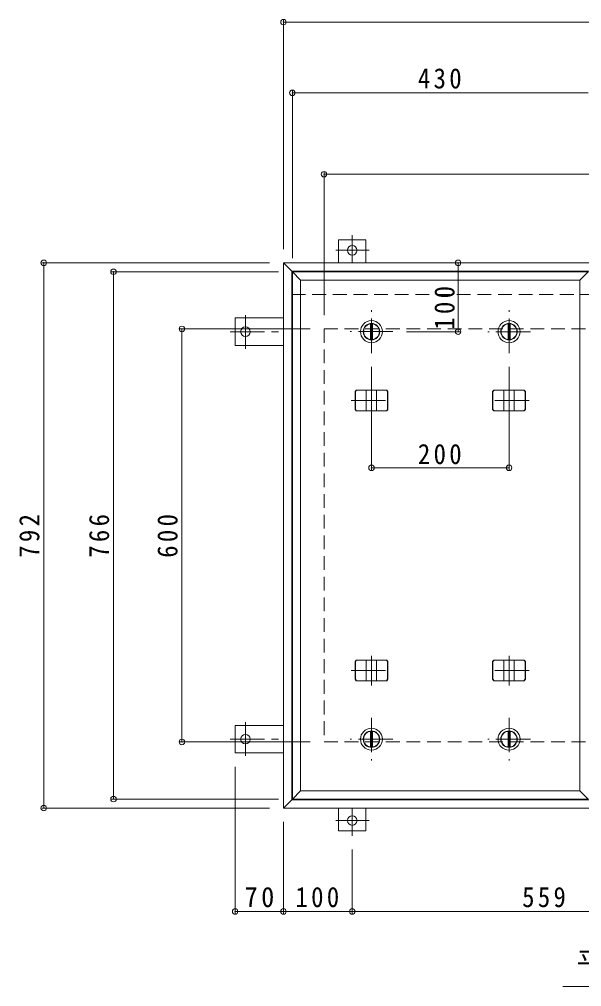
# Model space of a CAD drawing. Units: millimetres on the paper, enlarged 2 times, with parts at other scales. Extents: x -527 to 546, y -392 to 378.
# Drawn here: x -384.6 to -221.2, y 87 to 368 of the extents above; entities that cross this region are included whole.
import ezdxf
from ezdxf.enums import TextEntityAlignment as Align

# ---------------------------------------------------------------- set-up
doc = ezdxf.new("R2010")
doc.units = ezdxf.units.MM
doc.header["$LTSCALE"] = 2
doc.header["$PDMODE"] = 32
doc.header["$PDSIZE"] = 1.6
doc.linetypes.add('CHAIN1', pattern=[8, 5, -1, 1, -1])
doc.linetypes.add('DASHED2', pattern=[3, 2, -1])
for name, color, linetype, lineweight in [('0-1_躯体', 2, 'Continuous', 9), ('0-2_仕上', 3, 'Continuous', 9), ('0-3_建具', 4, 'Continuous', 9), ('0-4_その他', 7, 'Continuous', 9), ('0-E', 3, 'CHAIN1', 9), ('0-F', 7, 'Continuous', 9)]:
    doc.layers.add(name, color=color, linetype=linetype, lineweight=lineweight)
doc.styles.add('ＭＳ ゴシック', font='')
doc.styles.get('ＭＳ ゴシック').set_extended_font_data('MS Gothic')

msp = doc.modelspace()

# ---------------------------------------------------------------- linework, layer by layer
at = {"layer": '0-1_躯体', "color": 3}
for p, q in [((-291.861, 303.938), (-283.861, 303.938)), ((-291.861, 297.298), (-291.861, 303.938)), ((-283.861, 297.298), (-283.861, 303.938)), ((-321.901, 281.298), (-321.901, 273.298)), ((-307.861, 281.298), (-321.901, 281.298)), ((-307.861, 273.298), (-321.901, 273.298)), ((-321.901, 154.898), (-321.901, 162.898)), ((-307.861, 162.898), (-321.901, 162.898)), ((-307.861, 154.898), (-321.901, 154.898)), ((-291.861, 138.898), (-291.861, 132.259)), ((-283.861, 138.898), (-283.861, 132.259)), ((-291.861, 132.259), (-283.861, 132.259))]:
    msp.add_line(p, q, dxfattribs=at)
at = {"layer": '0-1_躯体', "linetype": 'DASHED2'}
for p, q in [((-305.461, 288.098), (-46.661, 288.098)), ((-296.061, 278.098), (-56.061, 278.098)), ((-296.061, 278.098), (-296.061, 158.098)), ((-296.061, 158.098), (-56.061, 158.098))]:
    msp.add_line(p, q, dxfattribs=at)
at = {"layer": '0-1_躯体', "linetype": 'CHAIN1'}
for p, q in [((-282.261, 271.099), (-282.261, 283.499)), ((-242.261, 271.099), (-242.261, 283.499)), ((-276.061, 277.299), (-288.461, 277.299)), ((-236.061, 277.298), (-248.461, 277.298)), ((-282.261, 165.098), (-282.261, 152.698)), ((-242.261, 165.098), (-242.261, 152.698)), ((-276.061, 158.898), (-288.461, 158.898)), ((-236.061, 158.898), (-248.461, 158.898))]:
    msp.add_line(p, q, dxfattribs=at)
at = {"layer": '0-1_躯体'}
for p, q in [((-282.561, 279.579), (-282.561, 275.018)), ((-281.961, 279.579), (-281.961, 275.018)), ((-242.561, 279.579), (-242.561, 275.018)), ((-241.961, 279.579), (-241.961, 275.018)), ((-282.561, 156.618), (-282.561, 161.179)), ((-281.961, 156.618), (-281.961, 161.179)), ((-242.561, 156.618), (-242.561, 161.179)), ((-241.961, 156.618), (-241.961, 161.179))]:
    msp.add_line(p, q, dxfattribs=at)
for centre, radius in [((-282.261, 277.299), 3.2), ((-282.261, 277.299), 2.4), ((-282.261, 277.299), 2.3), ((-242.261, 277.299), 3.2), ((-242.261, 277.299), 2.4), ((-242.261, 277.299), 2.3), ((-282.261, 158.898), 3.2), ((-282.261, 158.898), 2.4), ((-282.261, 158.898), 2.3), ((-242.261, 158.898), 3.2), ((-242.261, 158.898), 2.4), ((-242.261, 158.898), 2.3)]:
    msp.add_circle(centre, radius, dxfattribs=at)
at = {"layer": '0-2_仕上'}
for p, q in [((-302.861, 292.298), (-305.261, 294.698)), ((-305.261, 294.698), (-305.261, 141.498)), ((-302.861, 292.298), (-221.661, 292.298)), ((-302.861, 143.898), (-302.861, 292.298)), ((-221.661, 292.298), (-221.661, 143.898)), ((-302.861, 143.898), (-305.261, 141.498)), ((-302.861, 143.898), (-221.661, 143.898))]:
    msp.add_line(p, q, dxfattribs=at)
for points in [[(-221.661, 292.298), (-219.261, 294.698), (-305.261, 294.698)], [(-221.661, 143.898), (-219.261, 141.498), (-305.261, 141.498)]]:
    msp.add_lwpolyline(points, dxfattribs=at)
at = {"layer": '0-3_建具'}
for p, q in [((-305.461, 294.898), (-307.861, 297.298)), ((-44.261, 297.298), (-307.861, 297.298)), ((-307.861, 297.298), (-307.861, 138.898)), ((-46.661, 294.898), (-305.461, 294.898)), ((-305.461, 141.298), (-305.461, 294.898)), ((-287.028, 259.899), (-286.682, 260.299)), ((-287.028, 254.699), (-287.028, 259.899)), ((-286.948, 259.899), (-287.028, 259.899)), ((-286.948, 259.899), (-286.602, 260.299)), ((-286.948, 254.699), (-286.948, 259.899)), ((-277.841, 260.299), (-286.682, 260.299)), ((-283.761, 254.299), (-283.761, 260.299)), ((-280.761, 254.299), (-280.761, 260.299)), ((-277.574, 259.899), (-277.921, 260.299)), ((-277.494, 259.899), (-277.841, 260.299)), ((-277.574, 254.699), (-277.574, 259.899)), ((-277.574, 259.899), (-277.494, 259.899)), ((-277.494, 254.699), (-277.494, 259.899)), ((-247.028, 259.899), (-246.682, 260.299)), ((-247.028, 254.699), (-247.028, 259.899)), ((-246.948, 259.899), (-247.028, 259.899)), ((-246.948, 259.899), (-246.602, 260.299)), ((-246.948, 254.699), (-246.948, 259.899)), ((-237.841, 260.299), (-246.682, 260.299)), ((-243.761, 254.299), (-243.761, 260.299)), ((-240.761, 254.299), (-240.761, 260.299)), ((-237.574, 259.899), (-237.921, 260.299)), ((-237.494, 259.899), (-237.841, 260.299)), ((-237.574, 254.699), (-237.574, 259.899)), ((-237.574, 259.899), (-237.494, 259.899)), ((-237.494, 254.699), (-237.494, 259.899)), ((-287.028, 254.699), (-286.682, 254.299)), ((-286.948, 254.699), (-287.028, 254.699)), ((-286.948, 254.699), (-286.602, 254.299)), ((-286.682, 254.299), (-277.841, 254.299)), ((-277.574, 254.699), (-277.921, 254.299)), ((-277.494, 254.699), (-277.841, 254.299)), ((-277.574, 254.699), (-277.494, 254.699)), ((-247.028, 254.699), (-246.682, 254.299)), ((-246.948, 254.699), (-247.028, 254.699)), ((-246.948, 254.699), (-246.602, 254.299)), ((-246.682, 254.299), (-237.841, 254.299)), ((-237.574, 254.699), (-237.921, 254.299)), ((-237.494, 254.699), (-237.841, 254.299)), ((-237.574, 254.699), (-237.494, 254.699)), ((-287.028, 181.498), (-286.682, 181.898)), ((-286.948, 181.498), (-287.028, 181.498)), ((-287.028, 181.498), (-287.028, 176.298)), ((-286.948, 181.498), (-286.602, 181.898)), ((-286.948, 181.498), (-286.948, 176.298)), ((-286.682, 181.898), (-277.841, 181.898)), ((-283.761, 181.898), (-283.761, 175.898)), ((-280.761, 181.898), (-280.761, 175.898)), ((-277.574, 181.498), (-277.921, 181.898)), ((-277.494, 181.498), (-277.841, 181.898)), ((-277.574, 181.498), (-277.494, 181.498)), ((-277.574, 181.498), (-277.574, 176.298)), ((-277.494, 181.498), (-277.494, 176.298)), ((-247.028, 181.498), (-246.682, 181.898)), ((-246.948, 181.498), (-247.028, 181.498)), ((-247.028, 181.498), (-247.028, 176.298)), ((-246.948, 181.498), (-246.602, 181.898)), ((-246.948, 181.498), (-246.948, 176.298)), ((-246.682, 181.898), (-237.841, 181.898)), ((-243.761, 181.898), (-243.761, 175.898)), ((-240.761, 181.898), (-240.761, 175.898)), ((-237.574, 181.498), (-237.921, 181.898)), ((-237.494, 181.498), (-237.841, 181.898)), ((-237.574, 181.498), (-237.494, 181.498)), ((-237.574, 181.498), (-237.574, 176.298)), ((-237.494, 181.498), (-237.494, 176.298)), ((-286.948, 176.298), (-287.028, 176.298)), ((-287.028, 176.298), (-286.682, 175.898)), ((-286.948, 176.298), (-286.602, 175.898)), ((-277.841, 175.898), (-286.682, 175.898)), ((-277.574, 176.298), (-277.921, 175.898)), ((-277.494, 176.298), (-277.841, 175.898)), ((-277.574, 176.298), (-277.494, 176.298)), ((-246.948, 176.298), (-247.028, 176.298)), ((-247.028, 176.298), (-246.682, 175.898)), ((-246.948, 176.298), (-246.602, 175.898)), ((-237.841, 175.898), (-246.682, 175.898)), ((-237.574, 176.298), (-237.921, 175.898)), ((-237.494, 176.298), (-237.841, 175.898)), ((-237.574, 176.298), (-237.494, 176.298)), ((-305.461, 141.298), (-307.861, 138.898)), ((-305.461, 141.298), (-46.661, 141.298)), ((-44.261, 138.898), (-307.861, 138.898))]:
    msp.add_line(p, q, dxfattribs=at)
at = {"layer": '0-3_建具', "linetype": 'CHAIN1'}
for p, q in [((-282.261, 261.722), (-282.261, 253.074)), ((-242.261, 261.722), (-242.261, 253.074)), ((-288.143, 257.299), (-276.379, 257.299)), ((-236.379, 257.299), (-248.143, 257.299)), ((-282.261, 174.475), (-282.261, 183.123)), ((-242.261, 174.475), (-242.261, 183.123)), ((-288.143, 178.898), (-276.379, 178.898)), ((-236.379, 178.898), (-248.143, 178.898))]:
    msp.add_line(p, q, dxfattribs=at)
at = {"layer": '0-4_その他'}
msp.add_line((-111.654, 86.996), (-226.654, 86.996), dxfattribs=at)
at = {"layer": '0-E'}
for p, q in [((-287.861, 297.298), (-287.861, 305.37)), ((-282.893, 300.938), (-292.671, 300.938)), ((-318.901, 272.331), (-318.901, 282.108)), ((-323.333, 277.298), (-307.861, 277.298)), ((-318.901, 163.866), (-318.901, 154.089)), ((-323.333, 158.898), (-307.861, 158.898)), ((-287.861, 130.827), (-287.861, 138.898)), ((-282.893, 135.259), (-292.671, 135.259))]:
    msp.add_line(p, q, dxfattribs=at)
at = {"layer": '0-E', "linetype": 'Continuous'}
for centre in [(-287.861, 300.938), (-318.901, 277.298), (-318.901, 158.898), (-287.861, 135.259)]:
    msp.add_circle(centre, 1.4, dxfattribs=at)
at = {"layer": '0-F'}
for p, q in [((-307.861, 367.841), (-307.861, 301.298)), ((-307.861, 367.241), (-44.261, 367.241)), ((-305.261, 347.282), (-305.261, 298.698)), ((-305.261, 346.682), (-219.261, 346.682)), ((-296.061, 323.642), (-296.061, 282.098)), ((-296.061, 323.042), (-56.061, 323.042)), ((-378.142, 297.299), (-311.861, 297.299)), ((-377.542, 297.299), (-377.542, 138.898)), ((-257.072, 297.299), (-257.072, 277.298)), ((-357.853, 294.698), (-309.261, 294.698)), ((-357.253, 294.698), (-357.253, 141.498)), ((-337.963, 278.098), (-300.061, 278.098)), ((-337.363, 158.098), (-337.363, 278.098)), ((-256.472, 277.298), (-272.061, 277.298)), ((-282.261, 237.133), (-282.261, 267.099)), ((-242.261, 237.133), (-242.261, 267.099)), ((-282.261, 237.733), (-242.261, 237.733)), ((-337.963, 158.098), (-300.061, 158.098)), ((-321.901, 108.221), (-321.901, 150.898)), ((-357.853, 141.498), (-309.261, 141.498)), ((-378.142, 138.898), (-311.861, 138.898)), ((-307.861, 108.221), (-307.861, 134.898)), ((-287.861, 108.221), (-287.861, 126.827)), ((-321.901, 108.821), (-307.861, 108.821)), ((-307.861, 108.821), (-287.861, 108.821)), ((-287.861, 108.821), (-176.061, 108.821))]:
    msp.add_line(p, q, dxfattribs=at)
for p in [(-307.861, 367.241), (-305.261, 346.682), (-296.061, 323.042), (-377.542, 297.299), (-257.072, 297.299), (-357.253, 294.698), (-337.363, 278.098), (-257.072, 277.298), (-282.261, 237.733), (-242.261, 237.733), (-337.363, 158.098), (-357.253, 141.498), (-377.542, 138.898), (-321.901, 108.821), (-307.861, 108.821), (-287.861, 108.821)]:
    msp.add_point(p, dxfattribs=at)

# ---------------------------------------------------------------- texts
at = {"layer": '0-4_その他', "color": 2, "style": 'ＭＳ ゴシック', "width": 1.1}
msp.add_text('平面詳細図\u3000Ｓ＝１：１０', height=5.865, dxfattribs=at).set_placement((-222.654, 89.496), align=Align.BOTTOM_LEFT)
at = {"layer": '0-F', "color": 2, "char_height": 5.865, "attachment_point": 7, "style": 'ＭＳ ゴシック'}
for s, insert in [('\\T1.27;\\W0.9;430', (-268.761, 347.882)), ('\\T1.27;\\W0.9;200', (-268.761, 238.733)), ('\\T1.27;\\W0.95;70', (-319.131, 110.021)), ('\\T1.27;\\W0.9;100', (-304.361, 110.021)), ('\\T1.27;\\W0.9;559', (-238.461, 110.021))]:
    msp.add_mtext(s, dxfattribs=dict(at, insert=insert))
at = {"layer": '0-F', "color": 2, "char_height": 5.865, "attachment_point": 7, "rotation": 90, "style": 'ＭＳ ゴシック'}
for s, insert in [('\\T1.27;\\W0.9;100', (-258.032, 277.855)), ('\\T1.27;\\W0.9;792', (-378.742, 211.598)), ('\\T1.27;\\W0.9;766', (-358.453, 211.598)), ('\\T1.27;\\W0.9;600', (-338.563, 211.598))]:
    msp.add_mtext(s, dxfattribs=dict(at, insert=insert))

doc.saveas('drawing.dxf')
